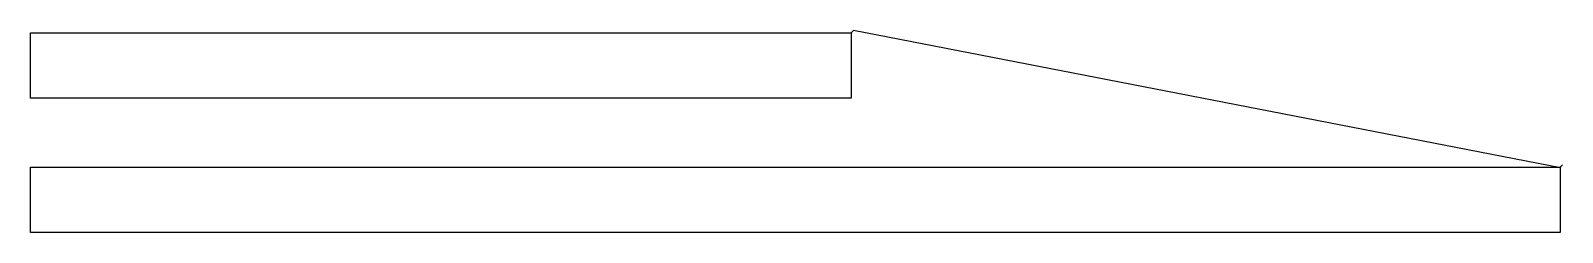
# Model space of a CAD drawing. Header units: metres. Extents: x 8 to 11976, y 8 to 1586.
import ezdxf

# ---------------------------------------------------------------- set-up
doc = ezdxf.new("R2010")
doc.units = ezdxf.units.M

msp = doc.modelspace()

# ---------------------------------------------------------------- linework, layer by layer
at = {"layer": 'TOOL_0'}
for p, q in [((8, 1058.477), (8, 1568.477)), ((8, 1568.477), (6419.4, 1568.477)), ((6437.078, 1586.155), (6419.4, 1568.477)), ((6419.4, 1568.477), (6419.4, 1058.477)), ((6419.4, 1568.477), (6423.643, 1564.234)), ((11962.243, 513.758), (6437.078, 1586.155)), ((6419.4, 1058.477), (8, 1058.477)), ((8, 8.001), (8, 518.001)), ((8, 518.001), (11958, 518.001)), ((11975.678, 535.679), (11958, 518.001)), ((11958, 518.001), (11958, 8.001)), ((11958, 518.001), (11962.243, 513.758)), ((11958, 8.001), (8, 8.001))]:
    msp.add_line(p, q, dxfattribs=at)

doc.saveas('drawing.dxf')
